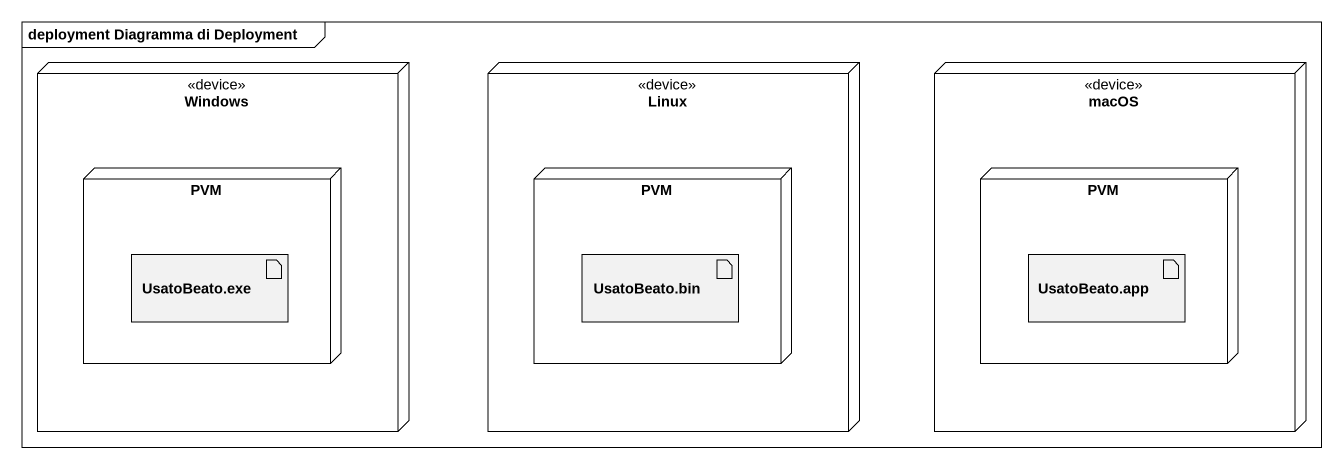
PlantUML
@startuml
mainframe deployment Diagramma di Deployment
node Windows <<device>> {
  node PVM {
    artifact "UsatoBeato.exe" as UsatoBeato_exe
  }
}
node Linux <<device>> {
  node "PVM" as PVM_2 {
    artifact "UsatoBeato.bin" as UsatoBeato_bin
  }
}
node macOS <<device>> {
  node "PVM" as PVM_3 {
    artifact "UsatoBeato.app" as UsatoBeato_app
  }
}
@enduml
